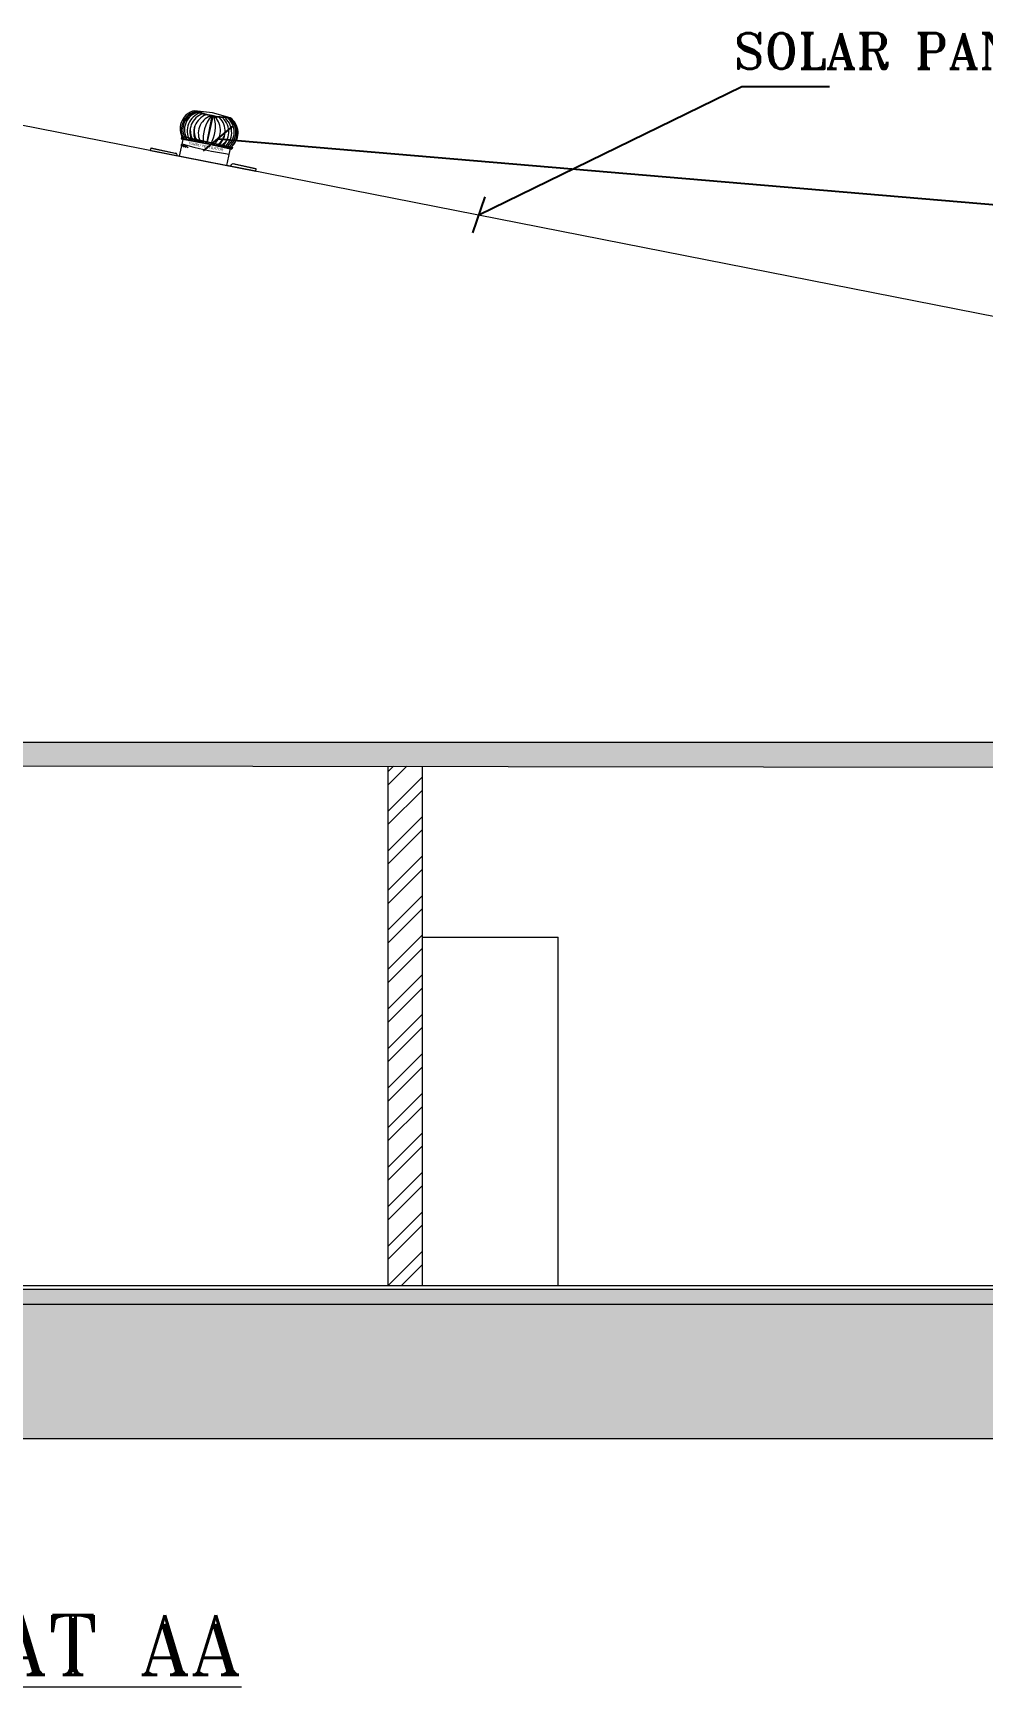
# Model space of a CAD drawing. Header units: metres. Extents: x 1610 to 5629, y 732 to 3974.
# Drawn here: x 1650.53 to 1656.9, y 901.11 to 912.2 of the extents above; entities that cross this region are included whole.
import ezdxf
from ezdxf.enums import TextEntityAlignment as Align

# ---------------------------------------------------------------- set-up
doc = ezdxf.new("R2010")
doc.units = ezdxf.units.M
doc.header["$MEASUREMENT"] = 0
doc.layers.get('0').update_dxf_attribs({"lineweight": 0})
doc.styles.add('ROMAND', font='swissc.ttf')
doc.styles.get("Standard").update_dxf_attribs({"font": 'verdana.ttf', "height": 0.23})
doc.styles.add('STYLE2', font='romant.shx', dxfattribs={"width": 0.8, "height": 4})
doc.dimstyles.get("Standard").update_dxf_attribs({"dimscale": 0, "dimtxt": 0.18, "dimasz": 0.18, "dimexe": 0.18, "dimexo": 0.0625, "dimgap": 0.09, "dimtad": 1, "dimtoh": 1, "dimzin": 0, "dimdsep": 46, "dimtxsty": 'Standard', "dimblk": 'OBLIQUE', "dimcen": 0.09, "dimse1": 1, "dimse2": 1, "dimadec": 0, "dimazin": 0, "dimtfac": 1, "dimtofl": 0, "dimtmove": 0, "dimatfit": 3, "dimldrblk": 'OBLIQUE', "dimfxl": 0, "dimtolj": 1, "dimtzin": 0, "dimarcsym": 0})

# ---------------------------------------------------------------- blocks, each defined once
blk = doc.blocks.new('_Oblique')
at = {"color": 0, "linetype": 'ByBlock', "lineweight": -2}
blk.add_line((-0.5, -0.5), (0.5, 0.5), dxfattribs=at)

msp = doc.modelspace()

# ---------------------------------------------------------------- hatches: boundary and pattern name
h = msp.add_hatch()
h.set_pattern_fill('AR-CONC', scale=0.05, style=0)
h.set_pattern_definition([(50, (1639.4719, 907.2144), (0.35863, -0.031376), [0.0375, -0.4125]), (355, (1639.4719, 907.2144), (-0.069376, 0.376096), [0.03, -0.33]), (100.4514, (1639.50178, 907.21177), (0.2892547, 0.34472), [0.03187, -0.350571]), (46.1842, (1639.4719, 907.3144), (0.533621, -0.0827595), [0.05625, -0.61875]), (96.6356, (1639.51636, 907.3075), (0.467331, 0.487059), [0.047805, -0.525857]), (351.1842, (1639.4719, 907.3144), (0.467331, 0.48706), [0.045, -0.495]), (21, (1639.5219, 907.2894), (0.2984535, -0.2013094), [0.0375, -0.4125]), (326, (1639.5219, 907.2894), (0.121658, 0.362575), [0.03, -0.33]), (71.4514, (1639.54676, 907.2726), (0.4201113, 0.161265), [0.03187, -0.350571]), (37.5, (1639.47189, 907.21439), (0.0060799, 0.1664469), [0, -0.326, 0, -0.335, 0, -0.33125]), (7.5, (1639.47189, 907.21439), (0.1315348, 0.1972059), [0, -0.191, 0, -0.3185, 0, -0.12625]), (327.5, (1639.36039, 907.21439), (0.2669112, -0.0112774), [0, -0.125, 0, -0.39, 0, -0.5175]), (317.5, (1639.3104, 907.21439), (0.291593, 0.0500525), [0, -0.1625, 0, -0.259, 0, -0.3675])])
h.paths.add_polyline_path([(1659.472, 907.444), (1639.472, 907.444), (1639.472, 907.214), (1639.702, 907.214), (1639.702, 907.299), (1659.247, 907.274), (1659.247, 907.214), (1659.472, 907.214)])
h = msp.add_hatch()
h.set_pattern_fill('ANSI32', scale=0.5, style=0)
h.set_pattern_definition([(45, (1652.91189, 903.79866), (-0.132583, 0.132583), []), (45, (1653.00028, 903.79866), (-0.132583, 0.132583), [])])
h.paths.add_polyline_path([(1652.912, 903.799), (1653.142, 903.799), (1653.142, 907.282), (1652.912, 907.282)])
h = msp.add_hatch()
h.set_pattern_fill('AR-CONC', scale=0.05, style=0)
h.set_pattern_definition([(50, (1639.4719, 903.54366), (0.35863, -0.031376), [0.0375, -0.4125]), (355, (1639.4719, 903.54366), (-0.069376, 0.376096), [0.03, -0.33]), (100.4514, (1639.50178, 903.54105), (0.2892547, 0.34472), [0.03187, -0.350571]), (46.1842, (1639.4719, 903.64366), (0.533621, -0.0827595), [0.05625, -0.61875]), (96.6356, (1639.51636, 903.63677), (0.467331, 0.487059), [0.047805, -0.525857]), (351.1842, (1639.4719, 903.64366), (0.467331, 0.48706), [0.045, -0.495]), (21, (1639.5219, 903.61866), (0.2984535, -0.2013094), [0.0375, -0.4125]), (326, (1639.5219, 903.61866), (0.121658, 0.362575), [0.03, -0.33]), (71.4514, (1639.54676, 903.6019), (0.4201113, 0.161265), [0.03187, -0.350571]), (37.5, (1639.47189, 903.54366), (0.0060799, 0.1664469), [0, -0.326, 0, -0.335, 0, -0.33125]), (7.5, (1639.47189, 903.54366), (0.1315348, 0.1972059), [0, -0.191, 0, -0.3185, 0, -0.12625]), (327.5, (1639.36039, 903.54366), (0.2669112, -0.0112774), [0, -0.125, 0, -0.39, 0, -0.5175]), (317.5, (1639.3104, 903.54366), (0.291593, 0.0500525), [0, -0.1625, 0, -0.259, 0, -0.3675])])
h.paths.add_polyline_path([(1659.472, 903.774), (1639.472, 903.774), (1639.472, 903.544), (1639.702, 903.544), (1639.702, 903.674), (1659.247, 903.674), (1659.247, 903.544), (1659.472, 903.544)])
h = msp.add_hatch()
h.set_pattern_fill('AR-SAND', scale=0.2, style=0)
h.set_pattern_definition([(37.5, (1639.7019, 902.77366), (-0.0125987, 0.385365), [0, -0.304, 0, -0.34, 0, -0.325]), (7.5, (1639.7019, 902.77366), (0.353955, 0.564429), [0, -0.164, 0, -0.274, 0, -0.105]), (327.5, (1639.4559, 902.77366), (0.6228284, 0.001132), [0, -0.1, 0, -0.36, 0, -0.47]), (317.5, (1639.4559, 902.77366), (0.601225, 0.175535), [0, -0.05, 0, -0.236, 0, -0.27])])
h.paths.add_polyline_path([(1639.702, 903.674), (1639.702, 902.853, -0.119025), (1639.789, 902.774), (1659.149, 902.774, -0.131883), (1659.247, 902.859), (1659.247, 903.674)])

# ---------------------------------------------------------------- linework, layer by layer
at = {"color": 7}
for p, q in [((1649.472, 911.774), (1659.334, 909.837)), ((1649.472, 911.774), (1659.334, 909.837)), ((1639.472, 907.444), (1659.472, 907.444)), ((1639.472, 907.444), (1659.472, 907.444)), ((1639.702, 907.299), (1659.247, 907.274)), ((1652.912, 903.799), (1652.912, 907.282)), ((1653.142, 903.799), (1653.142, 907.282)), ((1653.142, 906.135), (1654.052, 906.135)), ((1654.052, 903.799), (1654.052, 906.135)), ((1639.702, 903.799), (1659.247, 903.799)), ((1639.472, 903.774), (1659.472, 903.774)), ((1639.702, 903.674), (1659.247, 903.674)), ((1639.472, 902.774), (1659.472, 902.774))]:
    msp.add_line(p, q, dxfattribs=at)
at = {"color": 7, "extrusion": (2.52747e-08, 1.28725e-07, 1)}
for p, q in [((1651.733, 911.664, 0), (1651.612, 911.678, 0)), ((1651.727, 911.643, 0), (1651.693, 911.459, 0)), ((1651.734, 911.639, 0), (1651.695, 911.457, 0)), ((1651.85, 911.631, 0), (1651.733, 911.664, 0)), ((1651.511, 911.373), (1651.539, 911.504, 0)), ((1651.527, 911.506, 0), (1651.523, 911.49, 0)), ((1651.523, 911.49, 0), (1651.861, 911.424, 0)), ((1651.526, 911.493, 0), (1651.863, 911.421, 0)), ((1651.539, 911.504, 0), (1651.856, 911.435, 0)), ((1651.596, 911.478, 0), (1651.571, 911.497, 0)), ((1651.621, 911.473, 0), (1651.595, 911.492, 0)), ((1651.652, 911.466, 0), (1651.623, 911.486, 0)), ((1651.671, 911.462, 0), (1651.645, 911.481, 0)), ((1651.695, 911.457, 0), (1651.67, 911.475, 0)), ((1651.695, 911.457, 0), (1651.725, 911.464, 0)), ((1651.72, 911.452, 0), (1651.749, 911.458, 0)), ((1651.74, 911.448, 0), (1651.773, 911.454, 0)), ((1651.317, 911.411), (1651.32, 911.428, 0)), ((1651.317, 911.411), (1651.511, 911.373)), ((1651.32, 911.428, 0), (1651.484, 911.393, 0)), ((1651.32, 911.427, 0), (1651.49, 911.391, 0)), ((1651.773, 911.442, 0), (1651.8, 911.447, 0)), ((1651.793, 911.436, 0), (1651.824, 911.442, 0)), ((1651.811, 911.432, 0), (1651.839, 911.439, 0)), ((1651.826, 911.429, 0), (1651.851, 911.436, 0)), ((1651.829, 911.311), (1651.856, 911.435, 0)), ((1651.838, 911.426, 0), (1651.866, 911.433, 0)), ((1651.861, 911.424, 0), (1651.864, 911.44, 0)), ((1651.866, 911.433, 0), (1651.863, 911.421, 0)), ((1652.023, 911.273), (1651.829, 911.311)), ((1652.026, 911.286, 0), (1651.865, 911.321, 0)), ((1652.026, 911.287, 0), (1651.871, 911.321, 0)), ((1652.023, 911.273), (1652.026, 911.287, 0))]:
    msp.add_line(p, q, dxfattribs=at)
at = {"color": 7, "extrusion": (4.08961e-06, -5.94148e-07, 1)}
for p, q in [((1651.317, 911.411), (1652.023, 911.273)), ((1651.541, 911.433, 0), (1651.519, 911.45, 0)), ((1651.554, 911.431, 0), (1651.533, 911.448, 0)), ((1651.568, 911.428, 0), (1651.545, 911.445, 0))]:
    msp.add_line(p, q, dxfattribs=at)
at = {"color": 7, "extrusion": (2.52747e-08, 1.28725e-07, 1)}
for centre, radius, start, end in [((1651.637, 911.558, 0), 0.122, 101.873, 205.455), ((1651.654, 911.547, 0), 0.131, 104.0708, 204.9606), ((1651.854, 912.282, 0), 0.651, 248.1711, 269.7073), ((1651.854, 912.282, 0), 0.647, 249.2555, 268.6229), ((1651.655, 911.552, 0), 0.122, 102.3615, 211.8937), ((1651.666, 911.55, 0), 0.122, 104.5471, 212.3712), ((1651.69, 911.542, 0), 0.128, 108.2323, 208.1673), ((1651.708, 911.537, 0), 0.127, 108.5079, 207.6795), ((1651.733, 911.531, 0), 0.127, 110.1049, 207.6795), ((1651.726, 911.54, 0), 0.117, 161.9916, 216.7045), ((1651.761, 911.526, 0), 0.124, 110.2094, 208.8675), ((1651.914, 911.488, 0), 0.245, 141.0703, 186.0391), ((1651.507, 911.575, 0), 0.245, 329.6804, 14.6491), ((1651.662, 911.547, 0), 0.124, 306.8519, 45.51), ((1651.69, 911.541, 0), 0.127, 308.0399, 45.6145), ((1651.715, 911.535, 0), 0.127, 308.0399, 47.2115), ((1651.733, 911.533, 0), 0.128, 307.5521, 47.4872), ((1651.756, 911.535, 0), 0.122, 304.4277, 52.2518), ((1651.767, 911.532, 0), 0.122, 304.9052, 54.4374), ((1651.766, 911.527, 0), 0.131, 311.8383, 52.7281), ((1651.782, 911.53, 0), 0.122, 312.4234, 56.0054), ((1652.164, 913.639, 0), 2.275, 253.7573, 261.9428), ((1651.759, 911.557, 0), 0.177, 181.6611, 206.9846), ((1651.7, 911.546, 0), 0.117, 299.0149, 353.7279), ((1651.677, 911.575, 0), 0.177, 308.7348, 334.0583), ((1651.482, 911.38, 0), 0.0129, 342.6408, 78.0202), ((1651.868, 911.308, 0), 0.0129, 77.6992, 191.7651)]:
    msp.add_arc(centre, radius, start, end, dxfattribs=at)

# ---------------------------------------------------------------- texts
at = {"color": 7, "style": 'STYLE2'}
msp.add_text('SOLAR PANEL', height=0.24, dxfattribs=at).set_placement((1655.231, 911.959))
at = {"color": 7, "extrusion": (2.52747e-08, 1.28725e-07, 1), "style": 'ROMAND'}
msp.add_text('TURBO VENTILATOR', height=0.01732, rotation=348.6884, dxfattribs=at).set_placement((1651.569, 911.453, 0))
at = {"color": 7, "style": 'STYLE2'}
msp.add_text('%%USECTION AT AA', height=0.4, dxfattribs=at).set_placement((1649.767, 901.188), align=Align.CENTER)

# ---------------------------------------------------------------- leaders
at = {"color": 7, "ltscale": 0.25}
msp.add_leader([(1653.519, 910.979), (1655.285, 911.841), (1655.873, 911.841)], dimstyle='Standard', override={"dimscale": 1, "dimtxt": 0.24, "dimgap": 0, "dimtad": 0, "dimtxsty": 'STYLE2'}, dxfattribs=at)
at = {"color": 7}
msp.add_leader([(1651.767, 911.49, -98.484), (1657.02, 911.045, -98.484), (1658.921, 911.045, -98.484)], dimstyle='Standard', override={"dimscale": 1, "dimtxt": 0.5, "dimgap": 0, "dimtad": 0, "dimtxsty": 'STYLE2'}, dxfattribs=at)

doc.saveas('drawing.dxf')
